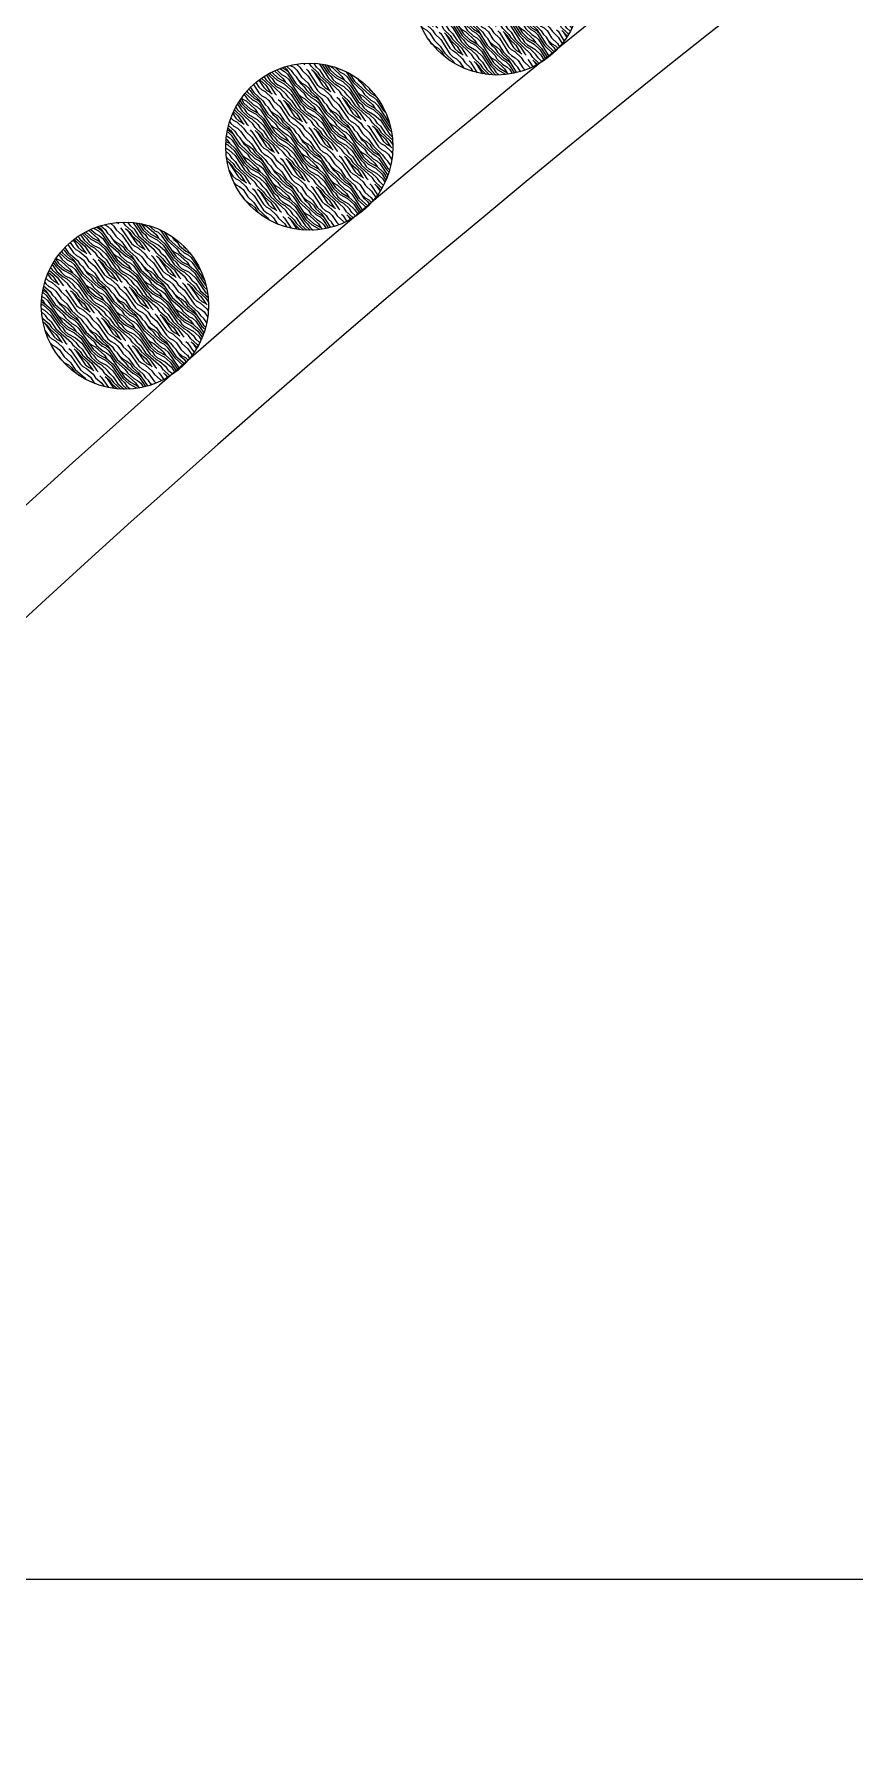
# Model space of a CAD drawing. Extents: x 5924 to 15219, y 2637 to 8140.
# Drawn here: x 7053 to 7151.9, y 7619.3 to 7825.7 of the extents above; entities that cross this region are included whole.
import ezdxf

# ---------------------------------------------------------------- set-up
doc = ezdxf.new("R2010")
doc.units = 0
doc.header["$LTSCALE"] = 35
for name, color, linetype in [('ESPECARQ', 2, 'CONTINUOUS'), ('HACHURA', 13, 'CONTINUOUS'), ('MOBIL', 7, 'CONTINUOUS')]:
    doc.layers.add(name, color=color, linetype=linetype)

msp = doc.modelspace()

# ---------------------------------------------------------------- hatches: boundary and pattern name
at = {"layer": 'HACHURA'}
h = msp.add_hatch(dxfattribs=at)
h.set_pattern_fill('MADEIRA', color=256, scale=5, angle=-43.82022, style=0)
h.set_pattern_definition([(316.179775, (-2374.8945, 7432.5647), (3.4619895, 3.6075793), [1, -1.5, 0.5, -2]), (316.179775, (-2372.2827, 7430.2315), (3.4619895, 3.6075793), [1, -4]), (316.179775, (-2372.4703, 7430.758), (3.4619895, 3.6075793), [0.5, -4.5]), (316.179775, (-2374.368, 7432.7524), (3.4619895, 3.6075793), [0.25, -3.5, 0.25, -1]), (316.179775, (-2372.932, 7431.721), (3.4619895, 3.6075793), [1, -1.5, 0.25, -2.25]), (316.179775, (-2373.7476, 7432.6767), (3.4619895, 3.6075793), [0.75, -4.25]), (316.179775, (-2372.759, 7431.9014), (3.4619895, 3.6075793), [1.5, -3.5]), (316.179775, (-2373.755, 7433.03), (3.4619895, 3.6075793), [1, -4]), (316.179775, (-2372.2253, 7431.7356), (3.4619895, 3.6075793), [2.5, -2.5]), (316.179775, (-2373.1344, 7432.9546), (3.4619895, 3.6075793), [0.5, -1.5, 1, -2]), (316.179775, (-2370.5226, 7430.6214), (3.4619895, 3.6075793), [1, -4]), (316.179775, (-2371.1575, 7431.404), (3.4619895, 3.6075793), [0.5, -4.5]), (316.179775, (-2371.7925, 7432.1866), (3.4619895, 3.6075793), [0.5, -4.5]), (316.179775, (-2373.51, 7434.008), (3.4619895, 3.6075793), [1, -4]), (316.179775, (-2371.6194, 7432.367), (3.4619895, 3.6075793), [1, -4]), (316.179775, (-2371.4463, 7432.5473), (3.4619895, 3.6075793), [1, -1, 1, -2]), (316.179775, (-2371.9947, 7433.42), (3.4619895, 3.6075793), [0.5, -2.5, 1, -1]), (316.179775, (-2371.1867, 7432.818), (3.4619895, 3.6075793), [1.5, -3.5]), (316.179775, (-2371.0136, 7432.9983), (3.4619895, 3.6075793), [1, -4]), (316.179775, (-2372.37, 7434.4733), (3.4619895, 3.6075793), [1.5, -2, 0.5, -1]), (316.179775, (-2372.197, 7434.6536), (3.4619895, 3.6075793), [2.5, -2.5]), (316.179775, (-2369.946, 7432.6666), (3.4619895, 3.6075793), [0.5, -4.5]), (316.179775, (-2370.9416, 7433.7954), (3.4619895, 3.6075793), [1, -4]), (316.179775, (-2371.5765, 7434.578), (3.4619895, 3.6075793), [0.5, -2, 0.5, -2]), (316.179775, (-2371.8507, 7435.0144), (3.4619895, 3.6075793), [0.5, -1.5, 1, -2]), (316.179775, (-2371.0427, 7434.412), (3.4619895, 3.6075793), [0.5, -2.5, 0.5, -1.5]), (316.179775, (-2370.2346, 7433.81), (3.4619895, 3.6075793), [1.5, -3.5]), (316.179775, (-2371.5045, 7435.375), (3.4619895, 3.6075793), [1, -4]), (316.179775, (-2369.614, 7433.7343), (3.4619895, 3.6075793), [0.5, -4.5]), (316.179775, (-2368.806, 7433.132), (3.4619895, 3.6075793), [0.5, -4.5]), (330.216019, (-2372.1096, 7430.4119), (3.60757932, -3.46198952), [0.515, -20.1005276]), (330.216019, (-2370.9699, 7430.8774), (3.60757932, -3.46198952), [0.515, -20.1005276]), (330.216019, (-2369.2534, 7433.3882), (3.60757932, -3.46198952), [0.515, -20.1005276]), (330.216019, (-2371.634, 7433.0739), (3.60757932, -3.46198952), [0.515, -20.1005276]), (330.216019, (-2370.3932, 7432.9226), (3.60757932, -3.46198952), [0.515, -20.1005276]), (330.216019, (-2370.292, 7432.3059), (3.60757932, -3.46198952), [0.515, -20.1005276]), (330.216019, (-2371.49, 7434.6682), (3.60757932, -3.46198952), [0.515, -20.1005276]), (330.216019, (-2370.22, 7433.103), (3.60757932, -3.46198952), [0.515, -20.1005276]), (330.216019, (-2370.7968, 7431.0578), (3.60757932, -3.46198952), [1.03, -19.5855276]), (330.216019, (-2370.8979, 7431.6746), (3.60757932, -3.46198952), [1.03, -19.5855276]), (330.216019, (-2370.7248, 7431.8549), (3.60757932, -3.46198952), [1.03, -19.5855276]), (122.143532, (-2372.9322, 7431.7211), (-3.60757932, 3.46198952), [0.515, -1.03, 0.515, -18.5555276]), (122.143532, (-2373.1344, 7432.9546), (-3.60757932, 3.46198952), [0.515, -20.1005276]), (122.143532, (-2371.5765, 7434.578), (-3.60757932, 3.46198952), [1.03, -19.5855276]), (150.216019, (-2372.2827, 7430.2315), (-3.60757932, 3.46198952), [0.515, -20.1005276]), (302.143532, (-2371.5612, 7429.5391), (3.60757932, -3.46198952), [0.515, -20.1005276]), (302.143532, (-2371.4318, 7431.8404), (3.60757932, -3.46198952), [0.515, -20.1005276]), (302.143532, (-2370.1044, 7431.7793), (3.60757932, -3.46198952), [0.515, -20.1005276]), (302.143532, (-2371.2878, 7433.4347), (3.60757932, -3.46198952), [0.515, -20.1005276]), (302.143532, (-2371.2158, 7434.2318), (3.60757932, -3.46198952), [0.515, -20.1005276]), (302.143532, (-2370.6819, 7434.066), (3.60757932, -3.46198952), [0.515, -20.1005276]), (302.143532, (-2371.2878, 7433.4347), (3.60757932, -3.46198952), [0.515, -20.1005276]), (302.143532, (-2369.6862, 7432.9372), (3.60757932, -3.46198952), [2.06, -18.5555276]), (302.143532, (-2374.1876, 7432.5793), (3.60757932, -3.46198952), [2.06, -18.5555276]), (302.143532, (-2373.5672, 7432.5036), (3.60757932, -3.46198952), [2.06, -18.5555276]), (302.143532, (-2373.0333, 7432.3378), (3.60757932, -3.46198952), [0.515, -1.03, 1.03, -18.0405276]), (302.143532, (-2372.7737, 7432.6084), (3.60757932, -3.46198952), [1.03, -1.03, 1.03, -17.5255276]), (302.143532, (-2372.7882, 7433.3154), (3.60757932, -3.46198952), [2.06, -18.5555276]), (302.143532, (-2372.8893, 7433.9321), (3.60757932, -3.46198952), [2.06, -18.5555276]), (302.143532, (-2372.7162, 7434.1125), (3.60757932, -3.46198952), [2.06, -18.5555276]), (302.143532, (-2369.1523, 7432.7714), (3.60757932, -3.46198952), [0.515, -20.1005276]), (302.143543, (-2368.4454, 7432.786), (3.60757999, -3.46198882), [1.03, -19.5855276]), (302.143543, (-2370.783, 7434.6828), (3.60757999, -3.46198882), [1.03, -19.5855276]), (302.143533, (-2374.173, 7431.8723), (3.60757939, -3.46198945), [2.06, -18.5555276]), (302.143533, (-2369.5851, 7432.3204), (3.60757939, -3.46198945), [1.545, -19.0705276]), (302.143533, (-2369.484, 7431.7037), (3.60757939, -3.46198945), [3.09, -17.5255276])])
h.paths.add_polyline_path([(7101.532, 7837.823), (7116.074, 7823.868, 1)])
h.paths.add_polyline_path([(7116.074, 7823.868), (7101.532, 7837.823, 1)])
h = msp.add_hatch(dxfattribs=at)
h.set_pattern_fill('MADEIRA', color=256, scale=5, angle=-42.69663, style=0)
h.set_pattern_definition([(317.30337, (-2387.8695, 7227.9474), (3.3905822, 3.6747725), [1, -1.5, 0.5, -2]), (317.30337, (-2385.2124, 7225.666), (3.3905822, 3.6747725), [1, -4]), (317.30337, (-2385.4103, 7226.1887), (3.3905822, 3.6747725), [0.5, -4.5]), (317.30337, (-2387.3467, 7228.1454), (3.3905822, 3.6747725), [0.25, -3.5, 0.25, -1]), (317.30337, (-2385.891, 7227.1424), (3.3905822, 3.6747725), [1, -1.5, 0.25, -2.25]), (317.30337, (-2386.725, 7228.082), (3.3905822, 3.6747725), [0.75, -4.25]), (317.30337, (-2385.7214, 7227.326), (3.3905822, 3.6747725), [1.5, -3.5]), (317.30337, (-2386.739, 7228.435), (3.3905822, 3.6747725), [1, -4]), (317.30337, (-2385.1844, 7227.171), (3.3905822, 3.6747725), [2.5, -2.5]), (317.30337, (-2386.1173, 7228.3717), (3.3905822, 3.6747725), [0.5, -1.5, 1, -2]), (317.30337, (-2383.46, 7226.09), (3.3905822, 3.6747725), [1, -4]), (317.30337, (-2384.1104, 7226.86), (3.3905822, 3.6747725), [0.5, -4.5]), (317.30337, (-2384.7606, 7227.63), (3.3905822, 3.6747725), [0.5, -4.5]), (317.30337, (-2386.513, 7229.4173), (3.3905822, 3.6747725), [1, -4]), (317.30337, (-2384.591, 7227.814), (3.3905822, 3.6747725), [1, -4]), (317.30337, (-2384.4215, 7227.9977), (3.3905822, 3.6747725), [1, -1, 1, -2]), (317.30337, (-2384.987, 7228.8595), (3.3905822, 3.6747725), [0.5, -2.5, 1, -1]), (317.30337, (-2384.1673, 7228.2733), (3.3905822, 3.6747725), [1.5, -3.5]), (317.30337, (-2383.9977, 7228.457), (3.3905822, 3.6747725), [1, -4]), (317.30337, (-2385.383, 7229.905), (3.3905822, 3.6747725), [1.5, -2, 0.5, -1]), (317.30337, (-2385.2133, 7230.089), (3.3905822, 3.6747725), [2.5, -2.5]), (317.30337, (-2382.9237, 7228.1464), (3.3905822, 3.6747725), [0.5, -4.5]), (317.30337, (-2383.9414, 7229.2554), (3.3905822, 3.6747725), [1, -4]), (317.30337, (-2384.5916, 7230.0254), (3.3905822, 3.6747725), [0.5, -2, 0.5, -2]), (317.30337, (-2384.8743, 7230.4563), (3.3905822, 3.6747725), [0.5, -1.5, 1, -2]), (317.30337, (-2384.0546, 7229.87), (3.3905822, 3.6747725), [0.5, -2.5, 0.5, -1.5]), (317.30337, (-2383.235, 7229.284), (3.3905822, 3.6747725), [1.5, -3.5]), (317.30337, (-2384.535, 7230.824), (3.3905822, 3.6747725), [1, -4]), (317.30337, (-2382.613, 7229.2204), (3.3905822, 3.6747725), [0.5, -4.5]), (317.30337, (-2381.7934, 7228.634), (3.3905822, 3.6747725), [0.5, -4.5]), (331.339614, (-2385.0428, 7225.8496), (3.67477245, -3.39058216), [0.515, -20.1005276]), (331.339614, (-2383.9125, 7226.3374), (3.67477245, -3.39058216), [0.515, -20.1005276]), (331.339614, (-2382.2456, 7228.8813), (3.67477245, -3.39058216), [0.515, -20.1005276]), (331.339614, (-2384.6195, 7228.5205), (3.67477245, -3.39058216), [0.515, -20.1005276]), (331.339614, (-2383.376, 7228.3936), (3.67477245, -3.39058216), [0.515, -20.1005276]), (331.339614, (-2383.2628, 7227.7789), (3.67477245, -3.39058216), [0.515, -20.1005276]), (331.339614, (-2384.5068, 7230.1173), (3.67477245, -3.39058216), [0.515, -20.1005276]), (331.339614, (-2383.2064, 7228.5773), (3.67477245, -3.39058216), [0.515, -20.1005276]), (331.339614, (-2383.7429, 7226.5211), (3.67477245, -3.39058216), [1.03, -19.5855276]), (331.339614, (-2383.8561, 7227.1358), (3.67477245, -3.39058216), [1.03, -19.5855276]), (331.339614, (-2383.6866, 7227.3195), (3.67477245, -3.39058216), [1.03, -19.5855276]), (123.267127, (-2385.891, 7227.1424), (-3.67477245, 3.39058216), [0.515, -1.03, 0.515, -18.5555276]), (123.267127, (-2386.1173, 7228.3717), (-3.67477245, 3.39058216), [0.515, -20.1005276]), (123.267127, (-2384.5916, 7230.0254), (-3.67477245, 3.39058216), [1.03, -19.5855276]), (151.339614, (-2385.2124, 7225.6659), (-3.67477245, 3.39058216), [0.515, -20.1005276]), (303.267127, (-2384.4774, 7224.9878), (3.67477245, -3.39058216), [0.515, -20.1005276]), (303.267127, (-2384.3931, 7227.2911), (3.67477245, -3.39058216), [0.515, -20.1005276]), (303.267127, (-2383.0648, 7227.2561), (3.67477245, -3.39058216), [0.515, -20.1005276]), (303.267127, (-2384.2804, 7228.8879), (3.67477245, -3.39058216), [0.515, -20.1005276]), (303.267127, (-2384.2241, 7229.6863), (3.67477245, -3.39058216), [0.515, -20.1005276]), (303.267127, (-2383.6871, 7229.531), (3.67477245, -3.39058216), [0.515, -20.1005276]), (303.267127, (-2384.2804, 7228.8879), (3.67477245, -3.39058216), [0.515, -20.1005276]), (303.267127, (-2382.6694, 7228.422), (3.67477245, -3.39058216), [2.06, -18.5555276]), (303.267127, (-2387.1629, 7227.9759), (3.67477245, -3.39058216), [2.06, -18.5555276]), (303.267127, (-2386.5412, 7227.9124), (3.67477245, -3.39058216), [2.06, -18.5555276]), (303.267127, (-2386.0041, 7227.7571), (3.67477245, -3.39058216), [0.515, -1.03, 1.03, -18.0405276]), (303.267127, (-2385.7499, 7228.0327), (3.67477245, -3.39058216), [1.03, -1.03, 1.03, -17.5255276]), (303.267127, (-2385.7783, 7228.7392), (3.67477245, -3.39058216), [2.06, -18.5555276]), (303.267127, (-2385.8915, 7229.3539), (3.67477245, -3.39058216), [2.06, -18.5555276]), (303.267127, (-2385.7219, 7229.5376), (3.67477245, -3.39058216), [2.06, -18.5555276]), (303.267127, (-2382.1324, 7228.2667), (3.67477245, -3.39058216), [0.515, -20.1005276]), (303.267138, (-2381.4259, 7228.2951), (3.6747731, -3.39058146), [1.03, -19.5855276]), (303.267138, (-2383.8003, 7230.1457), (3.6747731, -3.39058146), [1.03, -19.5855276]), (303.267128, (-2387.1345, 7227.2693), (3.67477251, -3.3905821), [2.06, -18.5555276]), (303.267128, (-2382.5562, 7227.8073), (3.67477251, -3.3905821), [1.545, -19.0705276]), (303.267128, (-2382.443, 7227.1926), (3.67477251, -3.3905821), [3.09, -17.5255276])])
h.paths.add_polyline_path([(7078.788, 7818.953), (7093.601, 7805.286, 1)])
h.paths.add_polyline_path([(7093.601, 7805.286), (7078.788, 7818.953, 1)])
h = msp.add_hatch(dxfattribs=at)
h.set_pattern_fill('MADEIRA', color=256, scale=5, angle=-41.57303, style=0)
h.set_pattern_definition([(318.426966, (-2396.8295, 7023.115), (3.317871, 3.7405524), [1, -1.5, 0.5, -2]), (318.426966, (-2394.128, 7020.886), (3.317871, 3.7405524), [1, -4]), (318.426966, (-2394.3363, 7021.405), (3.317871, 3.7405524), [0.5, -4.5]), (318.426966, (-2396.3107, 7023.323), (3.317871, 3.7405524), [0.25, -3.5, 0.25, -1]), (318.426966, (-2394.8356, 7022.349), (3.317871, 3.7405524), [1, -1.5, 0.25, -2.25]), (318.426966, (-2395.688, 7023.272), (3.317871, 3.7405524), [0.75, -4.25]), (318.426966, (-2394.6697, 7022.536), (3.317871, 3.7405524), [1.5, -3.5]), (318.426966, (-2395.709, 7023.625), (3.317871, 3.7405524), [1, -4]), (318.426966, (-2394.13, 7022.3913), (3.317871, 3.7405524), [2.5, -2.5]), (318.426966, (-2395.086, 7023.5737), (3.317871, 3.7405524), [0.5, -1.5, 1, -2]), (318.426966, (-2392.3847, 7021.3447), (3.317871, 3.7405524), [1, -4]), (318.426966, (-2393.05, 7022.1017), (3.317871, 3.7405524), [0.5, -4.5]), (318.426966, (-2393.715, 7022.859), (3.317871, 3.7405524), [0.5, -4.5]), (318.426966, (-2395.5023, 7024.6113), (3.317871, 3.7405524), [1, -4]), (318.426966, (-2393.549, 7023.046), (3.317871, 3.7405524), [1, -4]), (318.426966, (-2393.383, 7023.233), (3.317871, 3.7405524), [1, -1, 1, -2]), (318.426966, (-2393.9654, 7024.0835), (3.317871, 3.7405524), [0.5, -2.5, 1, -1]), (318.426966, (-2393.1344, 7023.5134), (3.317871, 3.7405524), [1.5, -3.5]), (318.426966, (-2392.9685, 7023.7005), (3.317871, 3.7405524), [1, -4]), (318.426966, (-2394.382, 7025.121), (3.317871, 3.7405524), [1.5, -2, 0.5, -1]), (318.426966, (-2394.216, 7025.308), (3.317871, 3.7405524), [2.5, -2.5]), (318.426966, (-2391.8886, 7023.411), (3.317871, 3.7405524), [0.5, -4.5]), (318.426966, (-2392.928, 7024.5), (3.317871, 3.7405524), [1, -4]), (318.426966, (-2393.593, 7025.257), (3.317871, 3.7405524), [0.5, -2, 0.5, -2]), (318.426966, (-2393.884, 7025.682), (3.317871, 3.7405524), [0.5, -1.5, 1, -2]), (318.426966, (-2393.053, 7025.112), (3.317871, 3.7405524), [0.5, -2.5, 0.5, -1.5]), (318.426966, (-2392.222, 7024.542), (3.317871, 3.7405524), [1.5, -3.5]), (318.426966, (-2393.5523, 7026.0563), (3.317871, 3.7405524), [1, -4]), (318.426966, (-2391.599, 7024.491), (3.317871, 3.7405524), [0.5, -4.5]), (318.426966, (-2390.768, 7023.921), (3.317871, 3.7405524), [0.5, -4.5]), (332.46321, (-2393.9623, 7021.0731), (3.74055242, -3.31787094), [0.515, -20.1005276]), (332.46321, (-2392.8417, 7021.5829), (3.74055242, -3.31787094), [0.515, -20.1005276]), (332.46321, (-2391.225, 7024.159), (3.74055242, -3.31787094), [0.515, -20.1005276]), (332.46321, (-2393.5914, 7023.7517), (3.74055242, -3.31787094), [0.515, -20.1005276]), (332.46321, (-2392.3456, 7023.6492), (3.74055242, -3.31787094), [0.515, -20.1005276]), (332.46321, (-2392.2204, 7023.0369), (3.74055242, -3.31787094), [0.515, -20.1005276]), (332.46321, (-2393.51, 7025.3504), (3.74055242, -3.31787094), [0.515, -20.1005276]), (332.46321, (-2392.1797, 7023.8362), (3.74055242, -3.31787094), [0.515, -20.1005276]), (332.46321, (-2392.6758, 7021.77), (3.74055242, -3.31787094), [1.03, -19.5855276]), (332.46321, (-2392.801, 7022.3823), (3.74055242, -3.31787094), [1.03, -19.5855276]), (332.46321, (-2392.6351, 7022.5693), (3.74055242, -3.31787094), [1.03, -19.5855276]), (124.390723, (-2394.8356, 7022.349), (-3.74055242, 3.31787094), [0.515, -1.03, 0.515, -18.5555276]), (124.390723, (-2395.086, 7023.5737), (-3.74055242, 3.31787094), [0.515, -20.1005276]), (124.390723, (-2393.593, 7025.2569), (-3.74055242, 3.31787094), [1.03, -19.5855276]), (152.46321, (-2394.1282, 7020.8861), (-3.74055242, 3.31787094), [0.515, -20.1005276]), (304.390723, (-2393.38, 7020.2225), (3.74055242, -3.31787094), [0.515, -20.1005276]), (304.390723, (-2393.341, 7022.527), (3.74055242, -3.31787094), [0.515, -20.1005276]), (304.390723, (-2392.0122, 7022.5181), (3.74055242, -3.31787094), [0.515, -20.1005276]), (304.390723, (-2393.2596, 7024.1258), (3.74055242, -3.31787094), [0.515, -20.1005276]), (304.390723, (-2393.2189, 7024.9251), (3.74055242, -3.31787094), [0.515, -20.1005276]), (304.390723, (-2392.679, 7024.7804), (3.74055242, -3.31787094), [0.515, -20.1005276]), (304.390723, (-2393.2596, 7024.1258), (3.74055242, -3.31787094), [0.515, -20.1005276]), (304.390723, (-2391.6398, 7023.6915), (3.74055242, -3.31787094), [2.06, -18.5555276]), (304.390723, (-2396.1237, 7023.1573), (3.74055242, -3.31787094), [2.06, -18.5555276]), (304.390723, (-2395.5008, 7023.1061), (3.74055242, -3.31787094), [2.06, -18.5555276]), (304.390723, (-2394.9608, 7022.9613), (3.74055242, -3.31787094), [0.515, -1.03, 1.03, -18.0405276]), (304.390723, (-2394.712, 7023.2419), (3.74055242, -3.31787094), [1.03, -1.03, 1.03, -17.5255276]), (304.390723, (-2394.7542, 7023.9477), (3.74055242, -3.31787094), [2.06, -18.5555276]), (304.390723, (-2394.8795, 7024.56), (3.74055242, -3.31787094), [2.06, -18.5555276]), (304.390723, (-2394.7136, 7024.7471), (3.74055242, -3.31787094), [2.06, -18.5555276]), (304.390723, (-2391.0998, 7023.5467), (3.74055242, -3.31787094), [0.515, -20.1005276]), (304.390734, (-2390.394, 7023.589), (3.74055306, -3.31787022), [1.03, -19.5855276]), (304.390734, (-2392.8042, 7025.3927), (3.74055306, -3.31787022), [1.03, -19.5855276]), (304.390724, (-2396.0814, 7022.4515), (3.74055248, -3.31787087), [2.06, -18.5555276]), (304.390724, (-2391.5145, 7023.0791), (3.74055248, -3.31787087), [1.545, -19.0705276]), (304.390724, (-2391.3893, 7022.4668), (3.74055248, -3.31787087), [3.09, -17.5255276])])
h.paths.add_polyline_path([(7056.419, 7799.64), (7071.497, 7786.266, 1)])
h.paths.add_polyline_path([(7071.497, 7786.266), (7056.419, 7799.64, 1)])

# ---------------------------------------------------------------- linework, layer by layer
at = {"layer": 'ESPECARQ'}
msp.add_line((6920.49, 7639.338), (7607.465, 7639.338), dxfattribs=at)
at = {"layer": 'HACHURA'}
for centre in [(7108.803, 7830.846), (7086.195, 7812.119), (7063.958, 7792.953)]:
    msp.add_circle(centre, 10.077, dxfattribs=at)
at = {"layer": 'MOBIL'}
for radius, end in [(1487.016, 172.845002), (1477.016, 172.796303)]:
    msp.add_arc((8052.383, 6668.644), radius, 102.503776, end, dxfattribs=at)

doc.saveas('drawing.dxf')
